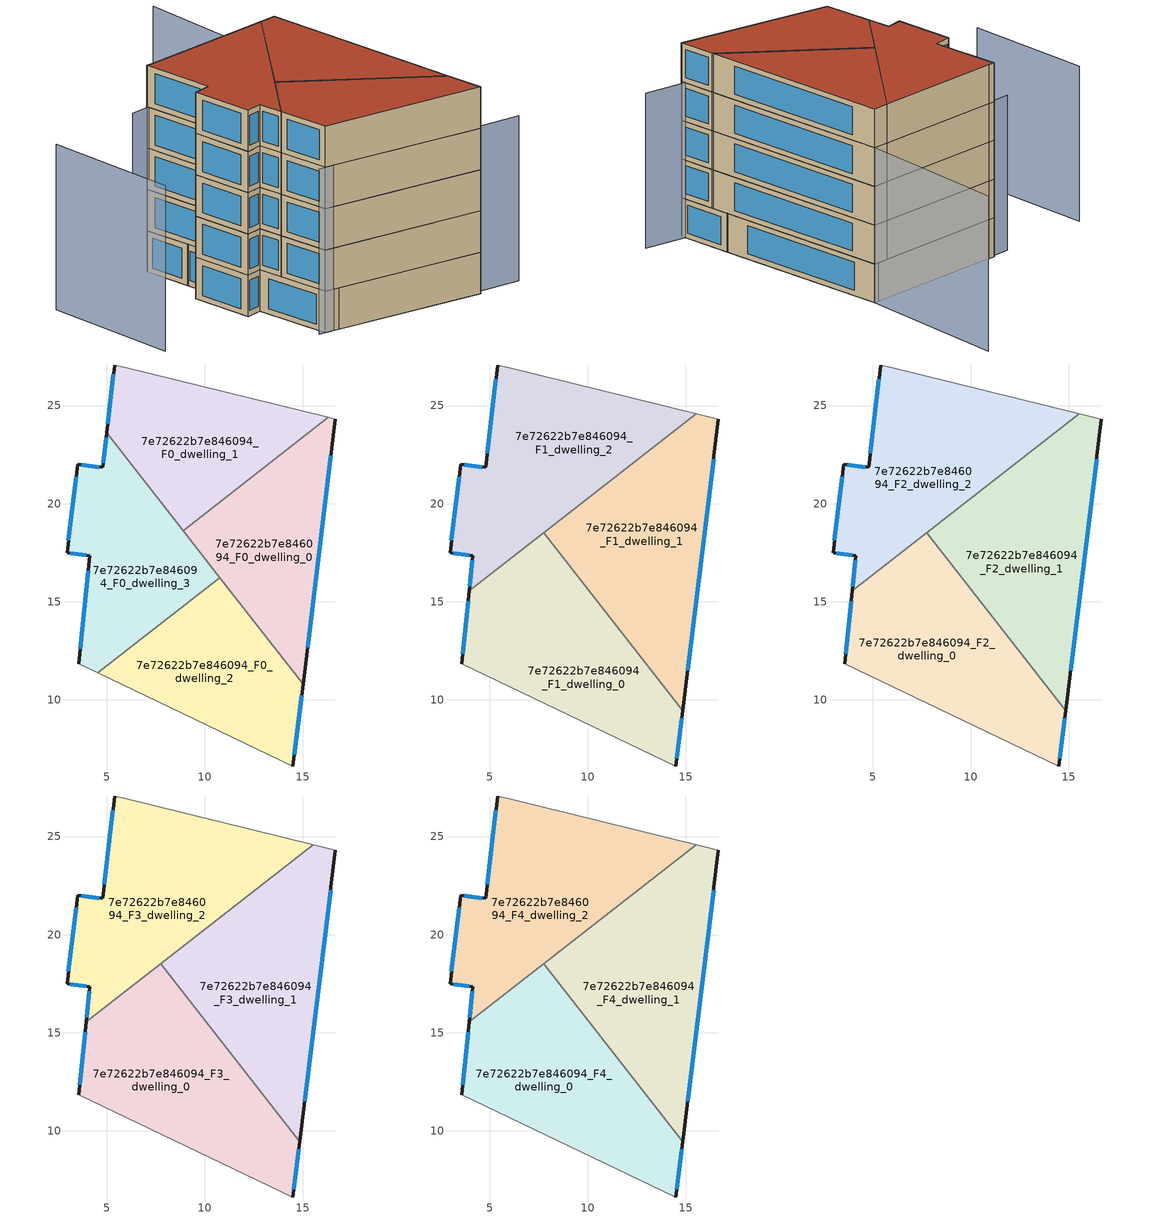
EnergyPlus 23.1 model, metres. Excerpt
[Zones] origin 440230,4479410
7e72622b7e846094_F0_dwelling_0
 floor ground (EU_floor_Construction): 15.01,10.8 16.67,24.31 16.3,24.4 8.9,18.62 z0
 wall outside (EU_wall_Construction): 16.67,24.31 15.01,10.8 z0:3
 wall to 7e72622b7e846094_F0_dwelling_1 (EU_wall_Construction): 8.9,18.62 16.3,24.4 z0:3
 wall adiabatic (EU_wall_Construction): 16.3,24.4 16.67,24.31 z0:3
 wall to 7e72622b7e846094_F0_dwelling_2 (EU_wall_Construction): 15.01,10.8 10.77,16.22 z0:3
 wall to 7e72622b7e846094_F0_dwelling_3 (EU_wall_Construction): 10.77,16.22 8.9,18.62 z0:3
 window (EU_Window_Construction): 16.44,22.44 15.24,12.68 z0.42:2.58
 ceiling adiabatic (EU_roof_Construction): 16.67,24.31 15.01,10.8 8.9,18.62 16.3,24.4 z3
7e72622b7e846094_F0_dwelling_1
 floor ground (EU_floor_Construction): 16.3,24.4 5.9,26.94 5.41,27.07 5.01,23.6 8.9,18.62 z0
 wall outside (EU_wall_Construction): 5.01,23.6 5.41,27.07 z0:3
 wall adiabatic (EU_wall_Construction): 5.41,27.07 5.9,26.94 16.3,24.4 z0:3
 wall to 7e72622b7e846094_F0_dwelling_3 (EU_wall_Construction): 8.9,18.62 5.01,23.6 z0:3
 window (EU_Window_Construction): 5.06,24.08 5.35,26.59 z0.42:2.58
7e72622b7e846094_F0_dwelling_2
 floor ground (EU_floor_Construction): 14.5,6.62 15.01,10.8 10.77,16.22 4.56,11.37 z0
 wall outside (EU_wall_Construction): 15.01,10.8 14.5,6.62 z0:3
 wall to 7e72622b7e846094_F0_dwelling_3 (EU_wall_Construction): 4.56,11.37 10.77,16.22 z0:3
 wall adiabatic (EU_wall_Construction): 14.5,6.62 4.56,11.37 z0:3
 window (EU_Window_Construction): 14.94,10.22 14.57,7.2 z0.42:2.58
7e72622b7e846094_F0_dwelling_3
 floor ground (EU_floor_Construction): 10.77,16.22 5.01,23.6 4.8,21.84 3.53,22.01 2.98,17.5 4.13,17.35 3.59,11.83 4.56,11.37 z0
 wall outside (EU_wall_Construction): 3.59,11.83 4.13,17.35 2.98,17.5 3.53,22.01 4.8,21.84 5.01,23.6 z0:3
 wall adiabatic (EU_wall_Construction): 4.56,11.37 3.59,11.83 z0:3
 window (EU_Window_Construction): 3.7,21.99 4.63,21.87 / 4.83,22.09 4.98,23.36 / 3.66,12.6 4.06,16.59 / 3.97,17.37 3.14,17.48 / 3.06,18.12 3.45,21.38 z0.42:2.58
7e72622b7e846094_F1_dwelling_0
 floor to 7e72622b7e846094_F0_dwelling_2 (EU_floor_Construction): 14.5,6.62 14.85,9.45 10.02,15.63 4.56,11.37 z3
 floor to 7e72622b7e846094_F0_dwelling_3 (EU_floor_Construction): 10.02,15.63 7.76,18.52 3.95,15.55 3.59,11.83 4.56,11.37 z3
 wall outside (EU_wall_Construction): 14.85,9.45 14.5,6.62 / 3.59,11.83 3.95,15.55 z3:6
 wall adiabatic (EU_wall_Construction): 14.5,6.62 3.59,11.83 z3:6
 wall to 7e72622b7e846094_F1_dwelling_1 (EU_wall_Construction): 7.76,18.52 14.85,9.45 z3:6
 wall to 7e72622b7e846094_F1_dwelling_2 (EU_wall_Construction): 3.95,15.55 7.76,18.52 z3:6
 window (EU_Window_Construction): 14.8,9.06 14.55,7.02 / 3.64,12.35 3.9,15.03 z3.42:5.58
7e72622b7e846094_F1_dwelling_1
 floor to 7e72622b7e846094_F0_dwelling_2 (EU_floor_Construction): 14.85,9.45 15.01,10.8 10.77,16.22 10.02,15.63 z3
 floor to 7e72622b7e846094_F0_dwelling_1 (EU_floor_Construction): 16.3,24.4 15.52,24.59 8.51,19.11 8.9,18.62 z3
 floor to 7e72622b7e846094_F0_dwelling_3 (EU_floor_Construction): 10.77,16.22 8.51,19.11 7.76,18.52 10.02,15.63 z3
 floor adiabatic (EU_floor_Construction): 14.85,9.45 16.67,24.31 16.3,24.4 8.9,18.62 15.01,10.8 z3
 wall outside (EU_wall_Construction): 16.67,24.31 14.85,9.45 z3:6
 wall adiabatic (EU_wall_Construction): 15.52,24.59 16.67,24.31 z3:6
 wall to 7e72622b7e846094_F1_dwelling_2 (EU_wall_Construction): 7.76,18.52 15.52,24.59 z3:6
 window (EU_Window_Construction): 16.42,22.25 15.1,11.52 z3.42:5.58
7e72622b7e846094_F1_dwelling_2
 floor to 7e72622b7e846094_F0_dwelling_1 (EU_floor_Construction): 15.52,24.59 5.9,26.94 5.41,27.07 5.01,23.6 8.51,19.11 z3
 floor to 7e72622b7e846094_F0_dwelling_3 (EU_floor_Construction): 8.51,19.11 5.01,23.6 4.8,21.84 3.53,22.01 2.98,17.5 4.13,17.35 3.95,15.55 z3
 wall outside (EU_wall_Construction): 3.95,15.55 4.13,17.35 2.98,17.5 3.53,22.01 4.8,21.84 5.41,27.07 z3:6
 wall adiabatic (EU_wall_Construction): 5.41,27.07 5.9,26.94 15.52,24.59 z3:6
 window (EU_Window_Construction): 3.7,21.99 4.63,21.87 / 4.89,22.57 5.32,26.34 / 3.98,15.8 4.11,17.1 / 3.97,17.37 3.14,17.48 / 3.06,18.12 3.45,21.38 z3.42:5.58
7e72622b7e846094_F2_dwelling_0
 floor to 7e72622b7e846094_F1_dwelling_0 (EU_floor_Construction): 14.5,6.62 14.85,9.45 7.76,18.52 3.95,15.55 3.59,11.83 z6
 wall outside (EU_wall_Construction): 14.85,9.45 14.5,6.62 / 3.59,11.83 3.95,15.55 z6:9
 wall adiabatic (EU_wall_Construction): 14.5,6.62 3.59,11.83 z6:9
 wall to 7e72622b7e846094_F2_dwelling_1 (EU_wall_Construction): 7.76,18.52 14.85,9.45 z6:9
 wall to 7e72622b7e846094_F2_dwelling_2 (EU_wall_Construction): 3.95,15.55 7.76,18.52 z6:9
 window (EU_Window_Construction): 14.8,9.06 14.55,7.02 / 3.64,12.35 3.9,15.03 z6.42:8.58
7e72622b7e846094_F2_dwelling_1
 floor to 7e72622b7e846094_F1_dwelling_1 (EU_floor_Construction): 14.85,9.45 16.67,24.31 15.52,24.59 7.76,18.52 z6
 wall outside (EU_wall_Construction): 16.67,24.31 14.85,9.45 z6:9
 wall adiabatic (EU_wall_Construction): 15.52,24.59 16.67,24.31 z6:9
 wall to 7e72622b7e846094_F2_dwelling_2 (EU_wall_Construction): 7.76,18.52 15.52,24.59 z6:9
 window (EU_Window_Construction): 16.42,22.25 15.1,11.52 z6.42:8.58
7e72622b7e846094_F2_dwelling_2
 floor to 7e72622b7e846094_F1_dwelling_2 (EU_floor_Construction): 15.52,24.59 5.9,26.94 5.41,27.07 4.8,21.84 3.53,22.01 2.98,17.5 4.13,17.35 3.95,15.55 z6
 wall outside (EU_wall_Construction): 3.95,15.55 4.13,17.35 2.98,17.5 3.53,22.01 4.8,21.84 5.41,27.07 z6:9
 wall adiabatic (EU_wall_Construction): 5.41,27.07 5.9,26.94 15.52,24.59 z6:9
 window (EU_Window_Construction): 3.7,21.99 4.63,21.87 / 4.89,22.57 5.32,26.34 / 3.98,15.8 4.11,17.1 / 3.97,17.37 3.14,17.48 / 3.06,18.12 3.45,21.38 z6.42:8.58
7e72622b7e846094_F3_dwelling_0
 floor to 7e72622b7e846094_F2_dwelling_0 (EU_floor_Construction): 14.5,6.62 14.85,9.45 7.76,18.52 3.95,15.55 3.59,11.83 z9
 wall outside (EU_wall_Construction): 14.85,9.45 14.5,6.62 / 3.59,11.83 3.95,15.55 z9:12
 wall adiabatic (EU_wall_Construction): 14.5,6.62 3.59,11.83 z9:12
 wall to 7e72622b7e846094_F3_dwelling_1 (EU_wall_Construction): 7.76,18.52 14.85,9.45 z9:12
 wall to 7e72622b7e846094_F3_dwelling_2 (EU_wall_Construction): 3.95,15.55 7.76,18.52 z9:12
 window (EU_Window_Construction): 14.8,9.06 14.55,7.02 / 3.64,12.35 3.9,15.03 z9.42:11.58
7e72622b7e846094_F3_dwelling_1
 floor to 7e72622b7e846094_F2_dwelling_1 (EU_floor_Construction): 14.85,9.45 16.67,24.31 15.52,24.59 7.76,18.52 z9
 wall outside (EU_wall_Construction): 16.67,24.31 14.85,9.45 z9:12
 wall adiabatic (EU_wall_Construction): 15.52,24.59 16.67,24.31 z9:12
 wall to 7e72622b7e846094_F3_dwelling_2 (EU_wall_Construction): 7.76,18.52 15.52,24.59 z9:12
 window (EU_Window_Construction): 16.42,22.25 15.1,11.52 z9.42:11.58
7e72622b7e846094_F3_dwelling_2
 floor to 7e72622b7e846094_F2_dwelling_2 (EU_floor_Construction): 15.52,24.59 5.9,26.94 5.41,27.07 4.8,21.84 3.53,22.01 2.98,17.5 4.13,17.35 3.95,15.55 z9
 wall outside (EU_wall_Construction): 3.95,15.55 4.13,17.35 2.98,17.5 3.53,22.01 4.8,21.84 5.41,27.07 z9:12
 wall adiabatic (EU_wall_Construction): 5.41,27.07 5.9,26.94 15.52,24.59 z9:12
 window (EU_Window_Construction): 3.7,21.99 4.63,21.87 / 4.89,22.57 5.32,26.34 / 3.98,15.8 4.11,17.1 / 3.97,17.37 3.14,17.48 / 3.06,18.12 3.45,21.38 z9.42:11.58
7e72622b7e846094_F4_dwelling_0
 floor to 7e72622b7e846094_F3_dwelling_0 (EU_floor_Construction): 14.5,6.62 14.85,9.45 7.76,18.52 3.95,15.55 3.59,11.83 z12
 wall outside (EU_wall_Construction): 14.85,9.45 14.5,6.62 / 3.59,11.83 3.95,15.55 z12:15
 wall adiabatic (EU_wall_Construction): 14.5,6.62 3.59,11.83 z12:15
 wall to 7e72622b7e846094_F4_dwelling_1 (EU_wall_Construction): 7.76,18.52 14.85,9.45 z12:15
 wall to 7e72622b7e846094_F4_dwelling_2 (EU_wall_Construction): 3.95,15.55 7.76,18.52 z12:15
 window (EU_Window_Construction): 14.8,9.06 14.55,7.02 / 3.64,12.35 3.9,15.03 z12.42:14.58
 roof outside (EU_roof_Construction): 7.76,18.52 14.85,9.45 14.5,6.62 3.59,11.83 3.95,15.55 z15
7e72622b7e846094_F4_dwelling_1
 floor to 7e72622b7e846094_F3_dwelling_1 (EU_floor_Construction): 14.85,9.45 16.67,24.31 15.52,24.59 7.76,18.52 z12
 wall outside (EU_wall_Construction): 16.67,24.31 14.85,9.45 z12:15
 wall adiabatic (EU_wall_Construction): 15.52,24.59 16.67,24.31 z12:15
 wall to 7e72622b7e846094_F4_dwelling_2 (EU_wall_Construction): 7.76,18.52 15.52,24.59 z12:15
 window (EU_Window_Construction): 16.42,22.25 15.1,11.52 z12.42:14.58
 roof outside (EU_roof_Construction): 16.67,24.31 14.85,9.45 7.76,18.52 15.52,24.59 z15
7e72622b7e846094_F4_dwelling_2
 floor to 7e72622b7e846094_F3_dwelling_2 (EU_floor_Construction): 15.52,24.59 5.9,26.94 5.41,27.07 4.8,21.84 3.53,22.01 2.98,17.5 4.13,17.35 3.95,15.55 z12
 wall outside (EU_wall_Construction): 3.95,15.55 4.13,17.35 2.98,17.5 3.53,22.01 4.8,21.84 5.41,27.07 z12:15
 wall adiabatic (EU_wall_Construction): 5.41,27.07 5.9,26.94 15.52,24.59 z12:15
 window (EU_Window_Construction): 3.7,21.99 4.63,21.87 / 4.89,22.57 5.32,26.34 / 3.98,15.8 4.11,17.1 / 3.97,17.37 3.14,17.48 / 3.06,18.12 3.45,21.38 z12.42:14.58
 roof outside (EU_roof_Construction): 15.52,24.59 3.95,15.55 4.13,17.35 2.98,17.5 3.53,22.01 4.8,21.84 5.41,27.07 5.9,26.94 z15
shading: -2.97,28.79 -4.65,19.12 / 3.15,12 17.59,5.63 / 19.27,35.56 16.67,24.31 / 16.67,24.31 3.98,27.24 z0:12
[Building]
EU S2 Campaign: North Axis=0; Terrain=City; Solar Distribution=FullExterior
[Site:Location]
Madrid: Latitude=40.5; Longitude=-3.5; Time Zone=1; Elevation=609
[SizingPeriod:WeatherFileDays]
AnnualSizingPeriod: Begin Month=1; Begin Day of Month=1; End Month=12; End Day of Month=31; Day of Week for Start Day=Monday; Use Weather File Daylight Saving Period=No; Use Weather File Rain and Snow Indicators=No
[MATERIAL]
EU_InternalMass_Material: Roughness=MediumRough; Thickness=0.1; Conductivity=1; Density=1800; Specific Heat=900; Thermal Absorptance=0.9; Solar Absorptance=0.7; Visible Absorptance=0.7
[MATERIAL:NOMASS] Roughness=MediumRough; Thermal Absorptance=0.9; Solar Absorptance=0.7; Visible Absorptance=0.7
Name | Thermal Resistance
EU_wall_NoMass | 1.60022
EU_roof_NoMass | 1.57597
EU_floor_NoMass | 0.470652
[WINDOWMATERIAL:SIMPLEGLAZINGSYSTEM]
EU_Window_SimpleGlazing: UFactor=3.28802; Solar Heat Gain Coefficient=0.85; Visible Transmittance=0.85
[CONSTRUCTION]
EU_wall_Construction: EU_wall_NoMass
EU_roof_Construction: EU_roof_NoMass
EU_floor_Construction: EU_floor_NoMass
EU_InternalMass_Construction: EU_InternalMass_Material
EU_Window_Construction: EU_Window_SimpleGlazing
[ZONE] Type=1; Multiplier=1; Ceiling Height=autocalculate; Floor Area=autocalculate; Part of Total Floor Area=Yes
Name | Volume
7e72622b7e846094_F0_dwelling_0 | 147.368
7e72622b7e846094_F1_dwelling_0; 7e72622b7e846094_F2_dwelling_0; 7e72622b7e846094_F3_dwelling_0; 7e72622b7e846094_F4_dwelling_0 | 196.486
7e72622b7e846094_F0_dwelling_1 | 147.365
7e72622b7e846094_F1_dwelling_1; 7e72622b7e846094_F2_dwelling_1; 7e72622b7e846094_F3_dwelling_1; 7e72622b7e846094_F4_dwelling_1 | 196.452
7e72622b7e846094_F0_dwelling_2 | 147.357
7e72622b7e846094_F1_dwelling_2; 7e72622b7e846094_F2_dwelling_2; 7e72622b7e846094_F3_dwelling_2; 7e72622b7e846094_F4_dwelling_2 | 196.489
7e72622b7e846094_F0_dwelling_3 | 147.35
[INTERNALMASS] Construction=EU_InternalMass_Construction
Name | Zone or ZoneList | Surface Area
7e72622b7e846094_F0_dwelling_0_EU_InternalMass | 7e72622b7e846094_F0_dwelling_0 | 49.1228
7e72622b7e846094_F0_dwelling_1_EU_InternalMass | 7e72622b7e846094_F0_dwelling_1 | 49.1218
7e72622b7e846094_F0_dwelling_2_EU_InternalMass | 7e72622b7e846094_F0_dwelling_2 | 49.1192
7e72622b7e846094_F0_dwelling_3_EU_InternalMass | 7e72622b7e846094_F0_dwelling_3 | 49.1165
7e72622b7e846094_F1_dwelling_0_EU_InternalMass | 7e72622b7e846094_F1_dwelling_0 | 65.4963
7e72622b7e846094_F1_dwelling_1_EU_InternalMass | 7e72622b7e846094_F1_dwelling_1 | 65.4861
7e72622b7e846094_F1_dwelling_2_EU_InternalMass | 7e72622b7e846094_F1_dwelling_2 | 65.4966
7e72622b7e846094_F2_dwelling_0_EU_InternalMass | 7e72622b7e846094_F2_dwelling_0 | 65.4963
7e72622b7e846094_F2_dwelling_1_EU_InternalMass | 7e72622b7e846094_F2_dwelling_1 | 65.4861
7e72622b7e846094_F2_dwelling_2_EU_InternalMass | 7e72622b7e846094_F2_dwelling_2 | 65.4966
7e72622b7e846094_F3_dwelling_0_EU_InternalMass | 7e72622b7e846094_F3_dwelling_0 | 65.4963
7e72622b7e846094_F3_dwelling_1_EU_InternalMass | 7e72622b7e846094_F3_dwelling_1 | 65.4861
7e72622b7e846094_F3_dwelling_2_EU_InternalMass | 7e72622b7e846094_F3_dwelling_2 | 65.4966
7e72622b7e846094_F4_dwelling_0_EU_InternalMass | 7e72622b7e846094_F4_dwelling_0 | 65.4963
7e72622b7e846094_F4_dwelling_1_EU_InternalMass | 7e72622b7e846094_F4_dwelling_1 | 65.4861
7e72622b7e846094_F4_dwelling_2_EU_InternalMass | 7e72622b7e846094_F4_dwelling_2 | 65.4966
[OTHEREQUIPMENT] Fuel Type=Electricity; Design Level Calculation Method=Watts/Area; Power per Zone Floor Area=1; Fraction Latent=0; Fraction Radiant=0; Fraction Lost=0; Carbon Dioxide Generation Rate=0; EndUse Subcategory=EU_Step8_InternalGains
Name | Zone or ZoneList or Space or SpaceList | Schedule
EU_Step8_InternalGain_7e72622b7e846094_F0_dwelling_0_f000 | 7e72622b7e846094_F0_dwelling_0 | EU_Step8_GainSchedule_7e72622b7e846094_F0_dwelling_0_f000
EU_Step8_InternalGain_7e72622b7e846094_F0_dwelling_1_f000 | 7e72622b7e846094_F0_dwelling_1 | EU_Step8_GainSchedule_7e72622b7e846094_F0_dwelling_1_f000
EU_Step8_InternalGain_7e72622b7e846094_F0_dwelling_2_f000 | 7e72622b7e846094_F0_dwelling_2 | EU_Step8_GainSchedule_7e72622b7e846094_F0_dwelling_2_f000
EU_Step8_InternalGain_7e72622b7e846094_F0_dwelling_3_f000 | 7e72622b7e846094_F0_dwelling_3 | EU_Step8_GainSchedule_7e72622b7e846094_F0_dwelling_3_f000
EU_Step8_InternalGain_7e72622b7e846094_F1_dwelling_0_f000 | 7e72622b7e846094_F1_dwelling_0 | EU_Step8_GainSchedule_7e72622b7e846094_F1_dwelling_0_f000
EU_Step8_InternalGain_7e72622b7e846094_F1_dwelling_1_f000 | 7e72622b7e846094_F1_dwelling_1 | EU_Step8_GainSchedule_7e72622b7e846094_F1_dwelling_1_f000
EU_Step8_InternalGain_7e72622b7e846094_F1_dwelling_2_f000 | 7e72622b7e846094_F1_dwelling_2 | EU_Step8_GainSchedule_7e72622b7e846094_F1_dwelling_2_f000
EU_Step8_InternalGain_7e72622b7e846094_F2_dwelling_0_f000 | 7e72622b7e846094_F2_dwelling_0 | EU_Step8_GainSchedule_7e72622b7e846094_F2_dwelling_0_f000
EU_Step8_InternalGain_7e72622b7e846094_F2_dwelling_1_f000 | 7e72622b7e846094_F2_dwelling_1 | EU_Step8_GainSchedule_7e72622b7e846094_F2_dwelling_1_f000
EU_Step8_InternalGain_7e72622b7e846094_F2_dwelling_2_f000 | 7e72622b7e846094_F2_dwelling_2 | EU_Step8_GainSchedule_7e72622b7e846094_F2_dwelling_2_f000
EU_Step8_InternalGain_7e72622b7e846094_F3_dwelling_0_f000 | 7e72622b7e846094_F3_dwelling_0 | EU_Step8_GainSchedule_7e72622b7e846094_F3_dwelling_0_f000
EU_Step8_InternalGain_7e72622b7e846094_F3_dwelling_1_f000 | 7e72622b7e846094_F3_dwelling_1 | EU_Step8_GainSchedule_7e72622b7e846094_F3_dwelling_1_f000
EU_Step8_InternalGain_7e72622b7e846094_F3_dwelling_2_f000 | 7e72622b7e846094_F3_dwelling_2 | EU_Step8_GainSchedule_7e72622b7e846094_F3_dwelling_2_f000
EU_Step8_InternalGain_7e72622b7e846094_F4_dwelling_0_f000 | 7e72622b7e846094_F4_dwelling_0 | EU_Step8_GainSchedule_7e72622b7e846094_F4_dwelling_0_f000
EU_Step8_InternalGain_7e72622b7e846094_F4_dwelling_1_f000 | 7e72622b7e846094_F4_dwelling_1 | EU_Step8_GainSchedule_7e72622b7e846094_F4_dwelling_1_f000
EU_Step8_InternalGain_7e72622b7e846094_F4_dwelling_2_f000 | 7e72622b7e846094_F4_dwelling_2 | EU_Step8_GainSchedule_7e72622b7e846094_F4_dwelling_2_f000
[ZONEVENTILATION:DESIGNFLOWRATE] Schedule=EU_AlwaysOn; Design Flow Rate Calculation Method=AirChanges/Hour; Air Changes per Hour=0.480704; Ventilation Type=Natural; Fan Pressure Rise=0; Fan Total Efficiency=1; Constant Term Coefficient=1; Temperature Term Coefficient=0; Velocity Term Coefficient=0; Velocity Squared Term Coefficient=0; Minimum Indoor Temperature=-100; Maximum Indoor Temperature=100; Delta Temperature=-100; Minimum Outdoor Temperature=-100; Maximum Outdoor Temperature=100; Maximum Wind Speed=40
Name | Zone or ZoneList or Space or SpaceList
EU_ConstantAir_7e72622b7e846094_F0_dwelling_0 | 7e72622b7e846094_F0_dwelling_0
EU_ConstantAir_7e72622b7e846094_F0_dwelling_1 | 7e72622b7e846094_F0_dwelling_1
EU_ConstantAir_7e72622b7e846094_F0_dwelling_2 | 7e72622b7e846094_F0_dwelling_2
EU_ConstantAir_7e72622b7e846094_F0_dwelling_3 | 7e72622b7e846094_F0_dwelling_3
EU_ConstantAir_7e72622b7e846094_F1_dwelling_0 | 7e72622b7e846094_F1_dwelling_0
EU_ConstantAir_7e72622b7e846094_F1_dwelling_1 | 7e72622b7e846094_F1_dwelling_1
EU_ConstantAir_7e72622b7e846094_F1_dwelling_2 | 7e72622b7e846094_F1_dwelling_2
EU_ConstantAir_7e72622b7e846094_F2_dwelling_0 | 7e72622b7e846094_F2_dwelling_0
EU_ConstantAir_7e72622b7e846094_F2_dwelling_1 | 7e72622b7e846094_F2_dwelling_1
EU_ConstantAir_7e72622b7e846094_F2_dwelling_2 | 7e72622b7e846094_F2_dwelling_2
EU_ConstantAir_7e72622b7e846094_F3_dwelling_0 | 7e72622b7e846094_F3_dwelling_0
EU_ConstantAir_7e72622b7e846094_F3_dwelling_1 | 7e72622b7e846094_F3_dwelling_1
EU_ConstantAir_7e72622b7e846094_F3_dwelling_2 | 7e72622b7e846094_F3_dwelling_2
EU_ConstantAir_7e72622b7e846094_F4_dwelling_0 | 7e72622b7e846094_F4_dwelling_0
EU_ConstantAir_7e72622b7e846094_F4_dwelling_1 | 7e72622b7e846094_F4_dwelling_1
EU_ConstantAir_7e72622b7e846094_F4_dwelling_2 | 7e72622b7e846094_F4_dwelling_2
[HVACTEMPLATE:THERMOSTAT] Constant Heating Setpoint=20; Constant Cooling Setpoint=50
EU_HeatOnly_7e72622b7e846094_F0_dwelling_0; EU_HeatOnly_7e72622b7e846094_F0_dwelling_1; EU_HeatOnly_7e72622b7e846094_F0_dwelling_2; EU_HeatOnly_7e72622b7e846094_F0_dwelling_3; EU_HeatOnly_7e72622b7e846094_F1_dwelling_0; EU_HeatOnly_7e72622b7e846094_F1_dwelling_1; EU_HeatOnly_7e72622b7e846094_F1_dwelling_2; EU_HeatOnly_7e72622b7e846094_F2_dwelling_0; EU_HeatOnly_7e72622b7e846094_F2_dwelling_1; EU_HeatOnly_7e72622b7e846094_F2_dwelling_2; EU_HeatOnly_7e72622b7e846094_F3_dwelling_0; EU_HeatOnly_7e72622b7e846094_F3_dwelling_1; EU_HeatOnly_7e72622b7e846094_F3_dwelling_2; EU_HeatOnly_7e72622b7e846094_F4_dwelling_0; EU_HeatOnly_7e72622b7e846094_F4_dwelling_1; EU_HeatOnly_7e72622b7e846094_F4_dwelling_2
[HVACTEMPLATE:ZONE:IDEALLOADSAIRSYSTEM] System Availability Schedule=EU_AlwaysOn; Maximum Heating Supply Air Temperature=50; Minimum Cooling Supply Air Temperature=13; Maximum Heating Supply Air Humidity Ratio=0.0156; Minimum Cooling Supply Air Humidity Ratio=0.0077; Heating Limit=NoLimit; Cooling Limit=NoLimit; Heating Availability Schedule=EU_AlwaysOn; Cooling Availability Schedule=EU_CoolingOff; Dehumidification Control Type=ConstantSensibleHeatRatio; Cooling Sensible Heat Ratio=0.7; Dehumidification Setpoint=60; Humidification Control Type=None; Humidification Setpoint=30; Outdoor Air Method=None; Outdoor Air Flow Rate per Person=0.00944; Outdoor Air Flow Rate per Zone Floor Area=0; Outdoor Air Flow Rate per Zone=0; Demand Controlled Ventilation Type=None; Outdoor Air Economizer Type=NoEconomizer; Heat Recovery Type=None; Sensible Heat Recovery Effectiveness=0.7; Latent Heat Recovery Effectiveness=0.65
Name | Template Thermostat
7e72622b7e846094_F0_dwelling_0 | EU_HeatOnly_7e72622b7e846094_F0_dwelling_0
7e72622b7e846094_F0_dwelling_1 | EU_HeatOnly_7e72622b7e846094_F0_dwelling_1
7e72622b7e846094_F0_dwelling_2 | EU_HeatOnly_7e72622b7e846094_F0_dwelling_2
7e72622b7e846094_F0_dwelling_3 | EU_HeatOnly_7e72622b7e846094_F0_dwelling_3
7e72622b7e846094_F1_dwelling_0 | EU_HeatOnly_7e72622b7e846094_F1_dwelling_0
7e72622b7e846094_F1_dwelling_1 | EU_HeatOnly_7e72622b7e846094_F1_dwelling_1
7e72622b7e846094_F1_dwelling_2 | EU_HeatOnly_7e72622b7e846094_F1_dwelling_2
7e72622b7e846094_F2_dwelling_0 | EU_HeatOnly_7e72622b7e846094_F2_dwelling_0
7e72622b7e846094_F2_dwelling_1 | EU_HeatOnly_7e72622b7e846094_F2_dwelling_1
7e72622b7e846094_F2_dwelling_2 | EU_HeatOnly_7e72622b7e846094_F2_dwelling_2
7e72622b7e846094_F3_dwelling_0 | EU_HeatOnly_7e72622b7e846094_F3_dwelling_0
7e72622b7e846094_F3_dwelling_1 | EU_HeatOnly_7e72622b7e846094_F3_dwelling_1
7e72622b7e846094_F3_dwelling_2 | EU_HeatOnly_7e72622b7e846094_F3_dwelling_2
7e72622b7e846094_F4_dwelling_0 | EU_HeatOnly_7e72622b7e846094_F4_dwelling_0
7e72622b7e846094_F4_dwelling_1 | EU_HeatOnly_7e72622b7e846094_F4_dwelling_1
7e72622b7e846094_F4_dwelling_2 | EU_HeatOnly_7e72622b7e846094_F4_dwelling_2
[SIZING:ZONE] Zone Cooling Design Supply Air Temperature Input Method=SupplyAirTemperature; Zone Cooling Design Supply Air Temperature=13; Zone Heating Design Supply Air Temperature Input Method=SupplyAirTemperature; Zone Heating Design Supply Air Temperature=50; Zone Cooling Design Supply Air Humidity Ratio=0.008; Zone Heating Design Supply Air Humidity Ratio=0.008; Cooling Design Air Flow Method=DesignDay; Cooling Design Air Flow Rate=0; Cooling Minimum Air Flow per Zone Floor Area=0.000762; Cooling Minimum Air Flow=0; Cooling Minimum Air Flow Fraction=0.2; Heating Design Air Flow Method=DesignDay; Heating Design Air Flow Rate=0; Heating Maximum Air Flow per Zone Floor Area=0.002032; Heating Maximum Air Flow=0.141576; Heating Maximum Air Flow Fraction=0.3; Account for Dedicated Outdoor Air System=No; Dedicated Outdoor Air System Control Strategy=NeutralSupplyAir; Dedicated Outdoor Air Low Setpoint Temperature for Design=autosize; Dedicated Outdoor Air High Setpoint Temperature for Design=autosize; Zone Load Sizing Method=Sensible Load Only No Latent Load; Zone Latent Cooling Design Supply Air Humidity Ratio Input Method=HumidityRatioDifference; Zone Cooling Design Supply Air Humidity Ratio Difference=0.005; Zone Latent Heating Design Supply Air Humidity Ratio Input Method=HumidityRatioDifference; Zone Humidification Design Supply Air Humidity Ratio Difference=0.005
7e72622b7e846094_F0_dwelling_0; 7e72622b7e846094_F0_dwelling_1; 7e72622b7e846094_F0_dwelling_2; 7e72622b7e846094_F0_dwelling_3; 7e72622b7e846094_F1_dwelling_0; 7e72622b7e846094_F1_dwelling_1; 7e72622b7e846094_F1_dwelling_2; 7e72622b7e846094_F2_dwelling_0; 7e72622b7e846094_F2_dwelling_1; 7e72622b7e846094_F2_dwelling_2; 7e72622b7e846094_F3_dwelling_0; 7e72622b7e846094_F3_dwelling_1; 7e72622b7e846094_F3_dwelling_2; 7e72622b7e846094_F4_dwelling_0; 7e72622b7e846094_F4_dwelling_1; 7e72622b7e846094_F4_dwelling_2
[SCHEDULE:CONSTANT]
Name | Hourly Value
EU_AlwaysOn | 1
EU_CoolingOff | 0
[SCHEDULE:FILE] Column Number=1; Rows to Skip at Top=0; Number of Hours of Data=8760; Column Separator=Comma; Interpolate to Timestep=No; Minutes per Item=60; Adjust Schedule for Daylight Savings=Yes
Name | File
EU_Step8_GainSchedule_7e72622b7e846094_F0_dwelling_0_f000 | ../../schedules/7e72622b7e846094/7e72622b7e846094_F0_dwelling_0_f000_gain.csv
EU_Step8_GainSchedule_7e72622b7e846094_F0_dwelling_1_f000 | ../../schedules/7e72622b7e846094/7e72622b7e846094_F0_dwelling_1_f000_gain.csv
EU_Step8_GainSchedule_7e72622b7e846094_F0_dwelling_2_f000 | ../../schedules/7e72622b7e846094/7e72622b7e846094_F0_dwelling_2_f000_gain.csv
EU_Step8_GainSchedule_7e72622b7e846094_F0_dwelling_3_f000 | ../../schedules/7e72622b7e846094/7e72622b7e846094_F0_dwelling_3_f000_gain.csv
EU_Step8_GainSchedule_7e72622b7e846094_F1_dwelling_0_f000 | ../../schedules/7e72622b7e846094/7e72622b7e846094_F1_dwelling_0_f000_gain.csv
EU_Step8_GainSchedule_7e72622b7e846094_F1_dwelling_1_f000 | ../../schedules/7e72622b7e846094/7e72622b7e846094_F1_dwelling_1_f000_gain.csv
EU_Step8_GainSchedule_7e72622b7e846094_F1_dwelling_2_f000 | ../../schedules/7e72622b7e846094/7e72622b7e846094_F1_dwelling_2_f000_gain.csv
EU_Step8_GainSchedule_7e72622b7e846094_F2_dwelling_0_f000 | ../../schedules/7e72622b7e846094/7e72622b7e846094_F2_dwelling_0_f000_gain.csv
EU_Step8_GainSchedule_7e72622b7e846094_F2_dwelling_1_f000 | ../../schedules/7e72622b7e846094/7e72622b7e846094_F2_dwelling_1_f000_gain.csv
EU_Step8_GainSchedule_7e72622b7e846094_F2_dwelling_2_f000 | ../../schedules/7e72622b7e846094/7e72622b7e846094_F2_dwelling_2_f000_gain.csv
EU_Step8_GainSchedule_7e72622b7e846094_F3_dwelling_0_f000 | ../../schedules/7e72622b7e846094/7e72622b7e846094_F3_dwelling_0_f000_gain.csv
EU_Step8_GainSchedule_7e72622b7e846094_F3_dwelling_1_f000 | ../../schedules/7e72622b7e846094/7e72622b7e846094_F3_dwelling_1_f000_gain.csv
EU_Step8_GainSchedule_7e72622b7e846094_F3_dwelling_2_f000 | ../../schedules/7e72622b7e846094/7e72622b7e846094_F3_dwelling_2_f000_gain.csv
EU_Step8_GainSchedule_7e72622b7e846094_F4_dwelling_0_f000 | ../../schedules/7e72622b7e846094/7e72622b7e846094_F4_dwelling_0_f000_gain.csv
EU_Step8_GainSchedule_7e72622b7e846094_F4_dwelling_1_f000 | ../../schedules/7e72622b7e846094/7e72622b7e846094_F4_dwelling_1_f000_gain.csv
EU_Step8_GainSchedule_7e72622b7e846094_F4_dwelling_2_f000 | ../../schedules/7e72622b7e846094/7e72622b7e846094_F4_dwelling_2_f000_gain.csv
